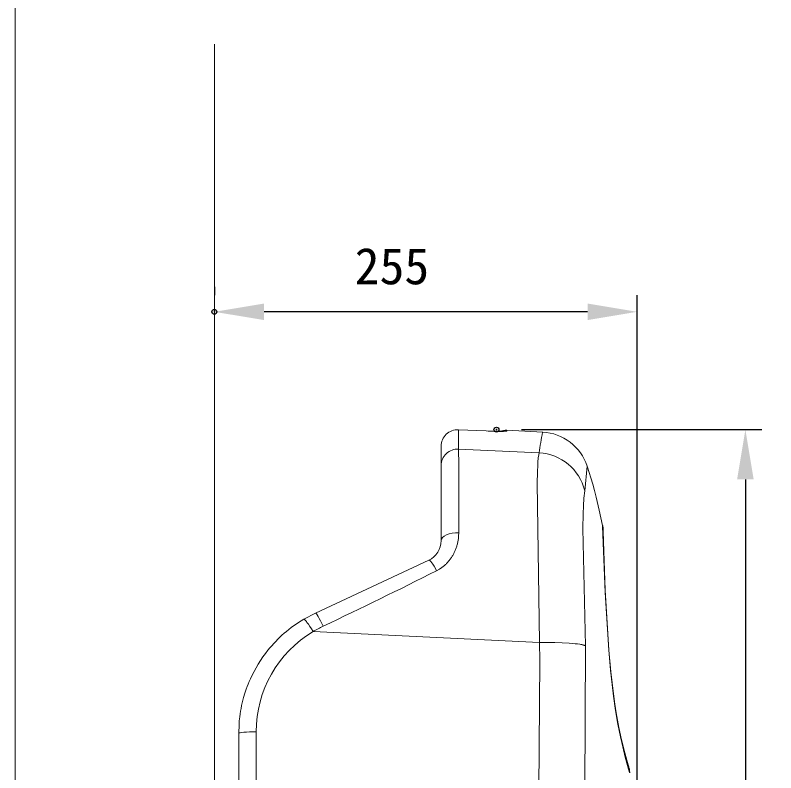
# Model space of a CAD drawing. Units: millimetres, scale not verified. Extents: x -203 to 203, y -143 to 143.
# Drawn here: x -198 to -152.17, y 25.21 to 70.88 of the extents above; entities that cross this region are included whole.
import ezdxf
from ezdxf.enums import TextEntityAlignment as Align

# ---------------------------------------------------------------- set-up
doc = ezdxf.new("R2010")
doc.units = ezdxf.units.MM
doc.header["$LTSCALE"] = 0.5
doc.header["$PDMODE"] = 32
doc.header["$PDSIZE"] = 0.3
for name, color, linetype, lineweight in [('0-1_DIMENSION_LINES$02_DIMENSI', 7, 'Continuous', 25), ('0-3_DIMENSION_LINES$04_SUB_LIN', 4, 'Continuous', 18), ('0-4_DIMENSION_LINES$03_LINES', 7, 'Continuous', 18), ('0-5_WAKU_INVISIBLE', 7, 'Continuous', 18), ('0-9_図面_FORMAT$01_WAKU$OUT_LINE', 6, 'Continuous', 18)]:
    doc.layers.add(name, color=color, linetype=linetype, lineweight=lineweight)
doc.layers.add('0-2_DEFPOINTS', color=7, linetype='Continuous')
doc.styles.add('ＭＳ ゴシック', font='')
doc.styles.get('ＭＳ ゴシック').set_extended_font_data('MS Gothic')

# ---------------------------------------------------------------- blocks, each defined once
blk = doc.blocks.new('D24')
at = {"layer": '0-1_DIMENSION_LINES$02_DIMENSI'}
for p, q in [((3348, 2189), (3348, 2188)), ((3398.973, 2127), (3398.973, 2188)), ((3392.974, 2186), (3354, 2186))]:
    blk.add_line(p, q, dxfattribs=at)
for points in [[(3354, 2187), (3354, 2185), (3348, 2186)], [(3392.974, 2185), (3392.974, 2187), (3398.973, 2186)]]:
    blk.add_solid(points, dxfattribs=at)
at = {"layer": '0-2_DEFPOINTS'}
for p in [(3348, 2186), (3398.973, 2124)]:
    blk.add_point(p, dxfattribs=at)
at = {"layer": '0-1_DIMENSION_LINES$02_DIMENSI', "style": 'ＭＳ ゴシック'}
blk.add_text('255', height=4.399, dxfattribs=at).set_placement((3364.915, 2188), align=Align.BOTTOM_LEFT)
blk = doc.blocks.new('D25')
at = {"layer": '0-1_DIMENSION_LINES$02_DIMENSI'}
for p, q in [((3385, 2171.79), (3414, 2171.79)), ((3412, 2165.791), (3412, 2028)), ((3391.749, 2022), (3414, 2022))]:
    blk.add_line(p, q, dxfattribs=at)
for points in [[(3413, 2165.791), (3411, 2165.791), (3412, 2171.79)], [(3411, 2028), (3413, 2028), (3412, 2022)]]:
    blk.add_solid(points, dxfattribs=at)
at = {"layer": '0-2_DEFPOINTS'}
for p in [(3382, 2171.79), (3388.749, 2022), (3412, 2022)]:
    blk.add_point(p, dxfattribs=at)
at = {"layer": '0-1_DIMENSION_LINES$02_DIMENSI', "style": 'ＭＳ ゴシック'}
blk.add_text('750', height=4.399, rotation=90, dxfattribs=at).set_placement((3410, 2088.324), align=Align.BOTTOM_LEFT)

msp = doc.modelspace()

# ---------------------------------------------------------------- linework, layer by layer
at = {"layer": '0-3_DIMENSION_LINES$04_SUB_LIN'}
for p, q in [((-171.2811, 45.8928), (-171.2811, 44.7182)), ((-171.2811, 44.7182), (-166.4362, 44.4971)), ((-166.4724, 44.2769), (-166.4362, 44.4971)), ((-166.503, 43.9824), (-166.4882, 44.1479)), ((-166.4882, 44.1479), (-166.4806, 44.2148)), ((-166.4806, 44.2148), (-166.4724, 44.2769)), ((-166.5369, 43.3197), (-166.5155, 43.7967)), ((-166.5155, 43.7967), (-166.503, 43.9824)), ((-163.5344, 43.6885), (-163.6771, 42.2152)), ((-166.548, 42.6799), (-166.5369, 43.3197)), ((-166.4118, 33.0595), (-166.548, 42.6799)), ((-163.6771, 42.2152), (-163.7283, 41.756)), ((-163.7283, 41.756), (-163.7631, 41.2956)), ((-163.7631, 41.2956), (-163.785, 40.819)), ((-163.785, 40.819), (-163.8012, 39.9443)), ((-163.8012, 39.9443), (-163.6346, 32.8643)), ((-172.2511, 39.3915), (-172.1515, 39.4764)), ((-172.1515, 39.4764), (-172.0178, 39.5499)), ((-172.0178, 39.5499), (-171.8557, 39.6089)), ((-171.8557, 39.6089), (-171.6719, 39.651)), ((-171.6719, 39.651), (-171.474, 39.6745)), ((-171.474, 39.6745), (-171.2703, 39.6782)), ((-171.2788, 39.4932), (-171.2855, 39.4005)), ((-171.2703, 39.6782), (-171.2788, 39.4932)), ((-172.3334, 39.202), (-172.3126, 39.2988)), ((-172.3126, 39.2988), (-172.2511, 39.3915)), ((-171.3646, 38.9601), (-171.3784, 38.9107)), ((-171.3516, 39.0096), (-171.3646, 38.9601)), ((-171.3397, 39.0592), (-171.3516, 39.0096)), ((-171.3287, 39.1088), (-171.3397, 39.0592)), ((-171.3187, 39.1585), (-171.3287, 39.1088)), ((-171.3098, 39.2083), (-171.3187, 39.1585)), ((-171.302, 39.258), (-171.3098, 39.2083)), ((-171.2952, 39.3077), (-171.302, 39.258)), ((-171.2899, 39.3541), (-171.2952, 39.3077)), ((-171.2855, 39.4005), (-171.2899, 39.3541)), ((-171.5232, 38.5232), (-171.5444, 38.4789)), ((-171.5016, 38.5707), (-171.5232, 38.5232)), ((-171.4811, 38.6186), (-171.5016, 38.5707)), ((-171.4616, 38.6667), (-171.4811, 38.6186)), ((-171.443, 38.7151), (-171.4616, 38.6667)), ((-171.4255, 38.7637), (-171.443, 38.7151)), ((-171.4089, 38.8125), (-171.4255, 38.7637)), ((-171.3932, 38.8615), (-171.4089, 38.8125)), ((-171.3784, 38.9107), (-171.3932, 38.8615)), ((-171.8057, 38.0568), (-171.8366, 38.0172)), ((-171.7756, 38.0969), (-171.8057, 38.0568)), ((-171.7464, 38.1375), (-171.7756, 38.0969)), ((-171.718, 38.1786), (-171.7464, 38.1375)), ((-171.6905, 38.2202), (-171.718, 38.1786)), ((-171.6639, 38.2623), (-171.6905, 38.2202)), ((-171.6382, 38.3048), (-171.6639, 38.2623)), ((-171.6134, 38.3478), (-171.6382, 38.3048)), ((-171.5895, 38.3911), (-171.6134, 38.3478)), ((-171.5665, 38.4348), (-171.5895, 38.3911)), ((-171.5444, 38.4789), (-171.5665, 38.4348)), ((-173.084, 38.0238), (-173.0519, 38.0232)), ((-173.0519, 38.0232), (-173.0088, 37.997)), ((-173.0088, 37.997), (-172.9559, 37.9459)), ((-172.9559, 37.9459), (-172.8946, 37.8715)), ((-172.8946, 37.8715), (-172.8268, 37.7758)), ((-172.8268, 37.7758), (-172.7543, 37.6615)), ((-172.7543, 37.6615), (-172.6791, 37.5318)), ((-172.2641, 37.6014), (-172.3047, 37.5727)), ((-172.2244, 37.6312), (-172.2641, 37.6014)), ((-172.1854, 37.662), (-172.2244, 37.6312)), ((-172.1473, 37.6938), (-172.1854, 37.662)), ((-172.11, 37.7264), (-172.1473, 37.6938)), ((-172.0735, 37.7599), (-172.11, 37.7264)), ((-172.0378, 37.7942), (-172.0735, 37.7599)), ((-172.0029, 37.8291), (-172.0378, 37.7942)), ((-171.9688, 37.8647), (-172.0029, 37.8291)), ((-171.9345, 37.902), (-171.9688, 37.8647)), ((-171.9011, 37.9398), (-171.9345, 37.902)), ((-171.8684, 37.9782), (-171.9011, 37.9398)), ((-171.8366, 38.0172), (-171.8684, 37.9782)), ((-172.6791, 37.5318), (-172.6035, 37.3904)), ((-172.4304, 37.4916), (-172.6035, 37.3904)), ((-172.346, 37.5449), (-172.4304, 37.4916)), ((-172.3047, 37.5727), (-172.346, 37.5449)), ((-179.9143, 34.8387), (-179.8909, 34.8306)), ((-180.6161, 34.4681), (-180.612, 34.4682)), ((-180.612, 34.4682), (-180.6106, 34.4682)), ((-180.6106, 34.4682), (-180.6092, 34.4682)), ((-180.6092, 34.4682), (-180.6078, 34.4681)), ((-180.6078, 34.4681), (-180.6071, 34.4681)), ((-180.6071, 34.4681), (-180.6063, 34.468)), ((-180.6063, 34.468), (-180.6056, 34.4679)), ((-180.6056, 34.4679), (-180.6048, 34.4678)), ((-180.6048, 34.4678), (-180.604, 34.4677)), ((-180.604, 34.4677), (-180.6033, 34.4675)), ((-180.6033, 34.4675), (-180.6025, 34.4673)), ((-180.6025, 34.4673), (-180.6017, 34.4671)), ((-180.6017, 34.4671), (-180.6008, 34.4669)), ((-180.6008, 34.4669), (-180.6, 34.4667)), ((-180.6, 34.4667), (-180.5992, 34.4664)), ((-180.5992, 34.4664), (-180.5983, 34.4661)), ((-180.5983, 34.4661), (-180.5974, 34.4658)), ((-180.5974, 34.4658), (-180.5965, 34.4655)), ((-180.5965, 34.4655), (-180.5956, 34.4651)), ((-180.5956, 34.4651), (-180.5947, 34.4647)), ((-180.5947, 34.4647), (-180.5937, 34.4642)), ((-180.5937, 34.4642), (-180.5927, 34.4638)), ((-180.5927, 34.4638), (-180.5918, 34.4633)), ((-180.5918, 34.4633), (-180.5907, 34.4627)), ((-180.5907, 34.4627), (-180.5897, 34.4621)), ((-180.5897, 34.4621), (-180.5887, 34.4615)), ((-180.5887, 34.4615), (-180.5865, 34.4601)), ((-180.5865, 34.4601), (-180.5842, 34.4586)), ((-180.5842, 34.4586), (-180.5819, 34.457)), ((-180.5819, 34.457), (-180.5795, 34.4552)), ((-180.5795, 34.4552), (-180.577, 34.4533)), ((-180.577, 34.4533), (-180.5718, 34.4491)), ((-180.5718, 34.4491), (-180.5663, 34.4443)), ((-180.5663, 34.4443), (-180.5606, 34.4391)), ((-180.5606, 34.4391), (-180.5546, 34.4334)), ((-180.5546, 34.4334), (-180.5484, 34.4273)), ((-180.5484, 34.4273), (-180.5352, 34.4138)), ((-180.5352, 34.4138), (-180.5211, 34.3986)), ((-180.5211, 34.3986), (-180.5062, 34.3817)), ((-180.5062, 34.3817), (-180.4904, 34.3632)), ((-179.8909, 34.8306), (-179.8537, 34.7914)), ((-179.8537, 34.7914), (-179.804, 34.7226)), ((-179.804, 34.7226), (-179.7435, 34.6265)), ((-179.7435, 34.6265), (-179.6742, 34.5063)), ((-179.6742, 34.5063), (-179.5987, 34.3664)), ((-180.4904, 34.3632), (-180.4562, 34.321)), ((-180.4562, 34.321), (-180.419, 34.2725)), ((-180.419, 34.2725), (-180.3365, 34.1585)), ((-180.3365, 34.1585), (-180.246, 34.0252)), ((-180.246, 34.0252), (-180.1505, 33.8772)), ((-179.5987, 34.3664), (-179.5195, 34.2114)), ((-179.5195, 34.2114), (-179.4393, 34.0469)), ((-180.1505, 33.8772), (-180.0534, 33.7198)), ((-166.4118, 33.0595), (-180.0534, 33.7198)), ((-166.4118, 33.0595), (-165.482, 33.0586)), ((-166.3927, 31.9849), (-166.4118, 33.0595)), ((-165.482, 33.0586), (-165.0324, 33.0449)), ((-165.0324, 33.0449), (-164.62, 33.022)), ((-164.62, 33.022), (-164.434, 33.0074)), ((-164.434, 33.0074), (-164.2635, 32.9909)), ((-164.2635, 32.9909), (-164.1118, 32.9727)), ((-164.1118, 32.9727), (-163.9766, 32.9528)), ((-163.9766, 32.9528), (-163.917, 32.9426)), ((-163.917, 32.9426), (-163.8618, 32.9321)), ((-163.6346, 32.8643), (-163.8824, -12.7314)), ((-163.8618, 32.9321), (-163.8116, 32.9212)), ((-163.8116, 32.9212), (-163.7885, 32.9156)), ((-163.7885, 32.9156), (-163.7668, 32.91)), ((-163.7668, 32.91), (-163.7473, 32.9044)), ((-163.7473, 32.9044), (-163.729, 32.8988)), ((-163.729, 32.8988), (-163.7117, 32.8932)), ((-163.7117, 32.8932), (-163.6952, 32.8875)), ((-163.6952, 32.8875), (-163.6346, 32.8643)), ((-166.6873, -12.8592), (-166.3927, 31.9849)), ((-184.5334, 27.5883), (-184.5129, 27.6059)), ((-184.5129, 27.6059), (-184.4522, 27.6229)), ((-184.4522, 27.6229), (-184.3538, 27.6384)), ((-184.3538, 27.6384), (-184.2218, 27.6519)), ((-184.2218, 27.6519), (-184.0615, 27.6627)), ((-184.0615, 27.6627), (-183.8795, 27.6705)), ((-183.8795, 27.6705), (-183.6834, 27.675)), ((-183.6834, 27.675), (-183.4811, 27.6758)), ((-183.4811, 27.6758), (-183.4811, -12.9245))]:
    msp.add_line(p, q, dxfattribs=at)
for centre, radius, start, end in [((-86.8211, 31.5983), 80.6532, 169.90131, 170.79717), ((-171.3377, 43.7241), 0.9958, 86.74153, 179.69603), ((-623.5034, 41.2302), 452.2358, 359.80337, 0.44192), ((-166.5944, 41.4969), 3.0044, 13.83249, 86.98136), ((-310.6737, 311.0164), 306.4875, 295.35264, 296.77526), ((-176.2595, 27.3369), 7.4253, 115.3564, 120.72725), ((-176.4473, 27.6807), 7.0338, 120.84324, 180.04004)]:
    msp.add_arc(centre, radius, start, end, dxfattribs=at)
at = {"layer": '0-4_DIMENSION_LINES$03_LINES'}
for p, q in [((-186, -104), (-186, 69.1354)), ((-171.2811, 45.8928), (-171.2886, 45.8941)), ((-169.6277, 45.8192), (-171.2886, 45.8941)), ((-169.6206, 45.818), (-171.2811, 45.8928)), ((-168.3811, 45.8631), (-168.3811, 45.8054)), ((-166.209, 45.7493), (-168.3811, 45.8631)), ((-169.6206, 45.818), (-169.6277, 45.8192)), ((-168.8827, 45.7936), (-169.6206, 45.818)), ((-168.5688, 45.7916), (-168.8827, 45.7936)), ((-168.4654, 45.7941), (-168.5688, 45.7916)), ((-168.5585, 45.7989), (-168.3811, 45.8054)), ((-168.4283, 45.7962), (-168.4654, 45.7941)), ((-168.4138, 45.7974), (-168.4283, 45.7962)), ((-168.4077, 45.7981), (-168.4138, 45.7974)), ((-168.4024, 45.7988), (-168.4077, 45.7981)), ((-168.4001, 45.7991), (-168.4024, 45.7988)), ((-168.398, 45.7995), (-168.4001, 45.7991)), ((-168.396, 45.7999), (-168.398, 45.7995)), ((-168.3942, 45.8003), (-168.396, 45.7999)), ((-168.3926, 45.8007), (-168.3942, 45.8003)), ((-168.3911, 45.8011), (-168.3926, 45.8007)), ((-168.3897, 45.8015), (-168.3911, 45.8011)), ((-168.3884, 45.8019), (-168.3897, 45.8015)), ((-168.3873, 45.8024), (-168.3884, 45.8019)), ((-168.3862, 45.8028), (-168.3873, 45.8024)), ((-168.3853, 45.8032), (-168.3862, 45.8028)), ((-168.3843, 45.8036), (-168.3853, 45.8032)), ((-168.3835, 45.8041), (-168.3843, 45.8036)), ((-168.3811, 45.8054), (-168.3835, 45.8041)), ((-172.3334, 43.7294), (-172.3334, 44.8951)), ((-172.3334, 39.202), (-172.3334, 43.7294)), ((-163.1978, 42.6029), (-163.5407, 43.6866)), ((-163.0888, 42.2173), (-163.1978, 42.6029)), ((-162.9872, 41.8296), (-163.0888, 42.2173)), ((-162.8035, 41.0492), (-162.9872, 41.8296)), ((-162.6085, 40.1175), (-162.8035, 41.0492)), ((-162.6013, 40.1138), (-162.6046, 40.1294)), ((-162.5999, 40.1102), (-162.6031, 40.1238)), ((-162.6019, 40.1109), (-162.6017, 40.117)), ((-162.6019, 40.1034), (-162.6019, 40.1109)), ((-162.6015, 40.0805), (-162.6019, 40.1034)), ((-162.6017, 40.1183), (-162.6016, 40.1185)), ((-162.6017, 40.118), (-162.6017, 40.1183)), ((-162.6017, 40.117), (-162.6017, 40.118)), ((-162.6016, 40.1185), (-162.6016, 40.119)), ((-162.4578, 36.0723), (-162.6015, 40.0805)), ((-162.5951, 40.0869), (-162.5999, 40.1102)), ((-162.5914, 40.0658), (-162.5951, 40.0869)), ((-162.5862, 40.0284), (-162.5914, 40.0658)), ((-162.5784, 39.9627), (-162.5862, 40.0284)), ((-162.5758, 39.9337), (-162.5784, 39.9627)), ((-162.5742, 39.9102), (-162.5758, 39.9337)), ((-162.5721, 39.8689), (-162.5742, 39.9102)), ((-162.5703, 39.7565), (-162.5721, 39.8689)), ((-162.4513, 36.1004), (-162.5705, 39.773)), ((-162.4578, 36.2218), (-162.5703, 39.7565)), ((-179.9143, 34.8387), (-173.084, 38.0238)), ((-162.2244, 32.6056), (-162.4578, 36.2218)), ((-162.2291, 32.6022), (-162.4578, 36.0723)), ((-162.2236, 32.6056), (-162.4513, 36.1004)), ((-180.6161, 34.4681), (-179.9143, 34.8387)), ((-180.9264, 34.2742), (-180.6161, 34.4681)), ((-181.5156, 33.8475), (-181.3722, 33.9594)), ((-181.3722, 33.9594), (-181.2262, 34.068)), ((-181.2262, 34.068), (-181.0776, 34.173)), ((-181.0776, 34.173), (-180.9264, 34.2742)), ((-182.0551, 33.3772), (-181.9242, 33.4992)), ((-181.9242, 33.4992), (-181.7906, 33.6182)), ((-181.7906, 33.6182), (-181.6543, 33.7343)), ((-181.6543, 33.7343), (-181.5156, 33.8475)), ((-182.5428, 32.8691), (-182.4251, 33.0001)), ((-182.4251, 33.0001), (-182.3046, 33.1285)), ((-182.3046, 33.1285), (-182.1812, 33.2542)), ((-182.1812, 33.2542), (-182.0551, 33.3772)), ((-182.9261, 32.398), (-182.7683, 32.6008)), ((-182.7683, 32.6008), (-182.657, 32.7362)), ((-182.657, 32.7362), (-182.5428, 32.8691)), ((-162.2322, 32.605), (-162.2291, 32.6022)), ((-162.1237, 31.4006), (-162.2291, 32.6022)), ((-162.1073, 31.296), (-162.2243, 32.6057)), ((-162.0807, 31.0454), (-162.2233, 32.6058)), ((-183.2218, 31.9774), (-183.0773, 32.1901)), ((-183.0773, 32.1901), (-182.9261, 32.398)), ((-183.4878, 31.5426), (-183.3594, 31.7602)), ((-183.3594, 31.7602), (-183.2218, 31.9774)), ((-183.7235, 31.0956), (-183.6092, 31.3209)), ((-183.6092, 31.3209), (-183.4878, 31.5426)), ((-161.9459, 29.8295), (-162.1237, 31.4006)), ((-161.9539, 29.9596), (-162.1073, 31.296)), ((-183.9611, 30.5598), (-183.8975, 30.714)), ((-183.8975, 30.714), (-183.8307, 30.8668)), ((-183.8307, 30.8668), (-183.7235, 31.0956)), ((-161.9208, 29.7183), (-162.0807, 31.0454)), ((-184.0785, 30.2475), (-184.0215, 30.4043)), ((-184.0215, 30.4043), (-183.9611, 30.5598)), ((-184.2338, 29.7556), (-184.1601, 30.0029)), ((-184.1601, 30.0029), (-184.0785, 30.2475)), ((-161.8171, 29.0151), (-161.9539, 29.9596)), ((-161.8213, 28.9654), (-161.9459, 29.8295)), ((-184.3579, 29.2546), (-184.2997, 29.5061)), ((-184.2997, 29.5061), (-184.2338, 29.7556)), ((-161.7835, 28.8115), (-161.9208, 29.7183)), ((-184.4488, 28.7545), (-184.4224, 28.9218)), ((-184.4224, 28.9218), (-184.392, 29.0885)), ((-184.392, 29.0885), (-184.3579, 29.2546)), ((-161.68, 28.1383), (-161.8213, 28.9654)), ((-161.6608, 28.1158), (-161.8171, 29.0151)), ((-184.4954, 28.338), (-184.4843, 28.4625)), ((-184.4843, 28.4625), (-184.4709, 28.5867)), ((-184.4709, 28.5867), (-184.4488, 28.7545)), ((-161.625, 27.9344), (-161.7835, 28.8115)), ((-184.5334, 27.5883), (-184.5123, 28.0886)), ((-184.5123, 28.0886), (-184.4954, 28.338)), ((-161.5285, 27.3776), (-161.68, 28.1383)), ((-161.5058, 27.3686), (-161.6608, 28.1158)), ((-184.5334, -12.8505), (-184.5334, 27.5883)), ((-161.4665, 27.1993), (-161.625, 27.9344)), ((-161.3934, 26.7786), (-161.5285, 27.3776)), ((-161.2734, 26.4198), (-161.5058, 27.3686)), ((-161.2804, 26.4474), (-161.4665, 27.1993)), ((-161.2376, 26.1571), (-161.3934, 26.7786)), ((-161.0689, 25.6893), (-161.2804, 26.4474)), ((-161.0844, 25.7415), (-161.2734, 26.4198)), ((-161.0347, 25.4289), (-161.2376, 26.1571)), ((-161.0309, 25.5706), (-161.0844, 25.7415)), ((-160.9736, 25.2267), (-161.0347, 25.4289)), ((-161.0196, 25.5318), (-161.0309, 25.5706)), ((-161.0068, 25.4822), (-161.0196, 25.5318)), ((-161, 25.4533), (-161.0068, 25.4822)), ((-160.993, 25.4195), (-161, 25.4533)), ((-160.9862, 25.3824), (-160.993, 25.4195)), ((-160.9795, 25.3408), (-160.9862, 25.3824)), ((-160.9732, 25.2948), (-160.9795, 25.3408)), ((-160.9707, 25.2179), (-160.9736, 25.2267)), ((-160.9706, 25.2698), (-160.9732, 25.2948)), ((-160.9686, 25.2122), (-160.9707, 25.2179)), ((-160.9695, 25.2568), (-160.9706, 25.2698)), ((-160.9687, 25.2433), (-160.9695, 25.2568)), ((-160.9675, 25.2108), (-160.9687, 25.2433)), ((-160.9679, 25.2102), (-160.9686, 25.2122)), ((-160.9672, 25.2087), (-160.9679, 25.2102)), ((-160.9661, 25.2062), (-160.9672, 25.2087))]:
    msp.add_line(p, q, dxfattribs=at)
for centre, radius, start, end in [((-171.3334, 44.8951), 1, 87.4306, 180), ((-171.3338, 44.8946), 0.9996, 86.97558, 179.97153), ((-168.4334, 44.8645), 1, 87, 110.45682), ((-168.7335, 61.8516), 16.0571, 266.80608, 270.639), ((-166.3801, 42.7541), 3, 18.39153, 86.99974), ((-163.5892, 39.8468), 1.0245, 347.82089, 15.40542), ((-173.6332, 39.2019), 1.2998, 294.99407, 0.00594), ((-162.4401, 25.1348), 1.4748, 2.91963, 15.41514)]:
    msp.add_arc(centre, radius, start, end, dxfattribs=at)
at = {"layer": '0-5_WAKU_INVISIBLE'}
msp.add_line((-198, 138), (-198, -138), dxfattribs=at)
at = {"layer": '0-9_図面_FORMAT$01_WAKU$OUT_LINE'}
msp.add_lwpolyline([(-198, -138), (198, -138), (198, 138), (-198, 138)], close=True, dxfattribs=at)

# ---------------------------------------------------------------- block references
at = {"layer": '0-1_DIMENSION_LINES$02_DIMENSI', "xscale": 0.5, "yscale": 0.5}
for name in ['D24', 'D25']:
    msp.add_blockref(name, (-1860, -1040), dxfattribs=at)

doc.saveas('drawing.dxf')
